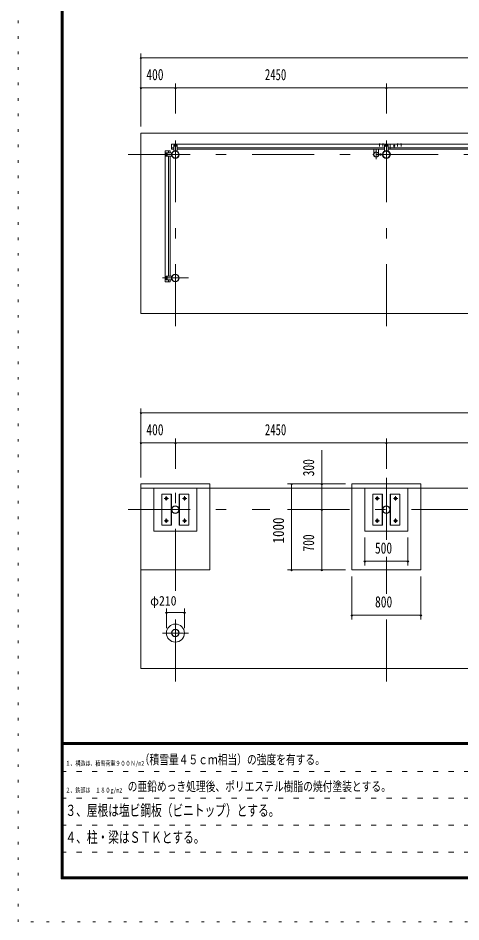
# Model space of a CAD drawing. Units: millimetres, scale not verified. Extents: x -27012 to 27023, y -10500 to 10500.
# Drawn here: x -2677 to 2467, y -10500 to 0 of the extents above; entities that cross this region are included whole.
import ezdxf
from ezdxf.enums import TextEntityAlignment as Align

# ---------------------------------------------------------------- set-up
doc = ezdxf.new("R2010")
doc.units = ezdxf.units.MM
doc.header["$LTSCALE"] = 60
for name, pattern in [('USER1', [3, 1, -2]), ('USER3', [24, 12, -5, 2, -5]), ('USER4', [3, 0.5, -2.5])]:
    doc.linetypes.add(name, pattern=pattern)
doc.layers.add('0-1_0-F', color=7, linetype='Continuous')
for name, color, linetype, lineweight in [('0-2_1-05BOLD', 7, 'Continuous', 18), ('0-3_1-25CENTER', 3, 'USER3', 18), ('0-5_1-55DIM', 3, 'Continuous', 18), ('0-C_F-F', 5, 'Continuous', 18), ('0-D_F-E_J_ADD', 5, 'USER4', 18)]:
    doc.layers.add(name, color=color, linetype=linetype, lineweight=lineweight)
doc.styles.add('ＭＳ ゴシック', font='')
doc.styles.get('ＭＳ ゴシック').set_extended_font_data('MS Gothic')

msp = doc.modelspace()

# ---------------------------------------------------------------- linework, layer by layer
at = {"layer": '0-2_1-05BOLD'}
for p, q in [((-894.05, -1465.78), (-894.05, -1523.38)), ((-894.05, -1465.78), (1645.94, -1465.78)), ((1516.55, -1460.18), (1515.67, -1460.68)), ((1515.67, -1460.68), (1515.67, -1464.18)), ((1526.35, -1460.18), (1516.55, -1460.18)), ((1518.56, -1460.68), (1518.56, -1464.18)), ((1524.33, -1460.68), (1524.33, -1464.18)), ((1527.7, -1464.18), (1527.7, -1465.78)), ((1556.55, -1460.18), (1555.67, -1460.68)), ((1555.67, -1460.68), (1555.67, -1464.18)), ((1566.35, -1460.18), (1556.55, -1460.18)), ((1558.56, -1460.68), (1558.56, -1464.18)), ((1564.33, -1460.68), (1564.33, -1464.18)), ((1567.7, -1464.18), (1567.7, -1465.78)), ((1645.94, -1523.38), (1645.94, -1465.78)), ((1645.94, -1467.38), (1646.94, -1467.38)), ((9395.94, -1465.78), (1646.94, -1465.78)), ((1725.19, -1464.18), (1725.19, -1465.78)), ((1737.69, -1464.18), (1725.19, -1464.18)), ((1728.56, -1460.68), (1728.56, -1464.18)), ((1734.33, -1460.68), (1734.33, -1464.18)), ((1736.34, -1460.18), (1737.22, -1460.68)), ((1737.22, -1460.68), (1737.22, -1464.18)), ((1737.69, -1464.18), (1737.69, -1465.78)), ((1765.19, -1464.18), (1765.19, -1465.78)), ((1777.69, -1464.18), (1765.19, -1464.18)), ((1768.56, -1460.68), (1768.56, -1464.18)), ((1774.33, -1460.68), (1774.33, -1464.18)), ((1776.34, -1460.18), (1777.22, -1460.68)), ((1777.22, -1460.68), (1777.22, -1464.18)), ((1777.69, -1464.18), (1777.69, -1465.78)), ((-959.11, -1600.33), (-959.11, -1570.33)), ((-954.11, -1565.33), (-893.61, -1565.33)), ((-928.61, -1565.33), (-928.61, -1540.33)), ((-911.01, -1540.33), (-911.01, -1565.33)), ((-869.05, -1505.78), (-894.05, -1505.78)), ((-869.05, -1523.38), (-894.05, -1523.38)), ((-869.05, -1480.28), (-869.05, -1540.78)), ((-869.05, -1540.78), (-829.05, -1540.78)), ((-864.05, -1475.28), (-834.05, -1475.28)), ((-857.55, -1481.78), (-853.86, -1481.78)), ((-853.86, -1489.78), (-857.55, -1489.78)), ((-849.06, -1480), (-854.05, -1482.89)), ((-854.05, -1488.67), (-854.05, -1482.89)), ((-844.05, -1482.89), (-849.06, -1480)), ((-844.25, -1481.78), (-840.55, -1481.78)), ((-840.55, -1489.78), (-844.25, -1489.78)), ((-844.05, -1488.67), (-844.05, -1482.89)), ((-829.05, -1480.28), (-829.05, -1540.78)), ((-829.05, -1505.78), (1580.94, -1505.78)), ((1580.94, -1523.38), (-829.05, -1523.38)), ((1455.45, -1575.81), (1455.45, -1523.38)), ((1510.45, -1575.81), (1510.45, -1523.38)), ((1580.94, -1480.28), (1580.94, -1540.78)), ((1580.94, -1540.78), (1620.95, -1540.78)), ((1585.94, -1475.28), (1615.94, -1475.28)), ((1592.44, -1481.78), (1596.14, -1481.78)), ((1596.14, -1489.78), (1592.44, -1489.78)), ((1600.94, -1480), (1595.94, -1482.89)), ((1605.95, -1482.89), (1600.94, -1480)), ((1605.75, -1481.78), (1609.44, -1481.78)), ((1609.44, -1489.78), (1605.75, -1489.78)), ((1605.95, -1488.67), (1605.95, -1482.89)), ((1620.95, -1480.28), (1620.95, -1540.78)), ((1620.95, -1505.78), (1645.94, -1505.78)), ((1645.94, -1523.38), (1620.95, -1523.38)), ((1646.94, -1502.38), (1645.94, -1502.38)), ((1646.94, -1505.78), (4380.95, -1505.78)), ((1686.94, -1488.67), (1691.94, -1491.55)), ((1691.94, -1491.55), (1696.95, -1488.67)), ((1696.95, -1488.67), (1696.95, -1482.89)), ((-951.49, -1580.33), (-954.38, -1585.33)), ((-954.38, -1585.33), (-951.49, -1590.33)), ((-952.61, -1580.53), (-952.61, -1576.83)), ((-952.61, -1593.83), (-952.61, -1590.13)), ((-945.72, -1580.33), (-951.49, -1580.33)), ((-945.72, -1580.33), (-942.83, -1585.33)), ((-944.61, -1576.83), (-944.61, -1580.53)), ((-944.61, -1590.13), (-944.61, -1593.83)), ((-928.61, -2999.33), (-928.61, -1605.33)), ((-911.01, -1605.33), (-911.01, -2999.33)), ((1510.29, -1582.33), (1556.5, -1582.33)), ((1510.29, -1588.32), (1556.5, -1588.32)), ((1511.68, -1580.72), (1555.03, -1580.72)), ((1511.68, -1589.93), (1555.03, -1589.93)), ((-959.11, -3004.33), (-959.11, -3034.33)), ((-954.38, -3019.33), (-951.49, -3014.33)), ((-954.11, -3039.33), (-893.61, -3039.33)), ((-952.61, -3010.83), (-952.61, -3014.53)), ((-952.61, -3024.13), (-952.61, -3027.83)), ((-945.72, -3014.33), (-951.49, -3014.33)), ((-942.83, -3019.33), (-945.72, -3014.33)), ((-945.72, -3024.33), (-942.83, -3019.33)), ((-944.61, -3014.53), (-944.61, -3010.83)), ((-944.61, -3027.83), (-944.61, -3024.13)), ((-928.61, -3039.33), (-928.61, -3064.33)), ((-911.01, -3064.33), (-911.01, -3039.33)), ((-911.01, -3064.33), (-968.61, -3064.33)), ((-1249.05, -5410.33), (-449.05, -5410.33)), ((-1249.05, -7555.33), (-1249.05, -5410.33)), ((-449.05, -6410.33), (-449.05, -5410.33)), ((1200.95, -5410.33), (2000.95, -5410.33)), ((1200.95, -6410.33), (1200.95, -5410.33)), ((-1249.05, -5460.33), (9750.95, -5460.33)), ((-1099.05, -5960.33), (-1099.05, -5460.33)), ((-1005.6, -5530.32), (-893.6, -5530.32)), ((-1005.6, -5890.33), (-1005.6, -5530.32)), ((-898.1, -5890.33), (-898.1, -5530.32)), ((-893.6, -5890.33), (-893.6, -5530.32)), ((-804.5, -5890.33), (-804.5, -5530.32)), ((-692.5, -5530.32), (-804.5, -5530.32)), ((-800, -5890.33), (-800, -5530.32)), ((-692.5, -5890.33), (-692.5, -5530.32)), ((1444.4, -5530.32), (1556.4, -5530.32)), ((1444.4, -5890.33), (1444.4, -5530.32)), ((1551.9, -5890.33), (1551.9, -5530.32)), ((1556.4, -5890.33), (1556.4, -5530.32)), ((1645.5, -5890.33), (1645.5, -5530.32)), ((1757.5, -5530.32), (1645.5, -5530.32)), ((1650, -5890.33), (1650, -5530.32)), ((1757.5, -5890.33), (1757.5, -5530.32)), ((-1005.6, -5890.33), (-893.6, -5890.33)), ((-692.5, -5890.33), (-804.5, -5890.33)), ((1444.4, -5890.33), (1556.4, -5890.33)), ((1757.5, -5890.33), (1645.5, -5890.33)), ((-1249.05, -6410.33), (-449.05, -6410.33)), ((9750.95, -7555.33), (-1249.05, -7555.33))]:
    msp.add_line(p, q, dxfattribs=at)
msp.add_lwpolyline([(-1249.05, -3430.33), (-1249.05, -1335.33), (9750.94, -1335.33), (9750.94, -3430.33)], close=True, dxfattribs=at)
for points in [[(1527.7, -1464.18), (1515.2, -1464.18), (1515.2, -1465.78)], [(1526.35, -1460.18), (1527.22, -1460.68), (1527.22, -1464.18)], [(1567.7, -1464.18), (1555.2, -1464.18), (1555.2, -1465.78)], [(1566.35, -1460.18), (1567.22, -1460.68), (1567.22, -1464.18)], [(4380.95, -1523.38), (1646.94, -1523.38), (1646.94, -1465.78)], [(1736.34, -1460.18), (1726.54, -1460.18), (1725.67, -1460.68), (1725.67, -1464.18)], [(1776.34, -1460.18), (1766.55, -1460.18), (1765.67, -1460.68), (1765.67, -1464.18)], [(-911.01, -1540.33), (-968.61, -1540.33), (-968.61, -3064.33)], [(-954.11, -1605.33), (-893.61, -1605.33), (-893.61, -1565.33)], [(-844.05, -1488.67), (-849.05, -1491.55), (-854.05, -1488.67)], [(1605.95, -1488.67), (1600.95, -1491.55), (1595.94, -1488.67), (1595.94, -1482.89)], [(1686.94, -1488.67), (1686.94, -1482.89), (1691.95, -1480), (1696.95, -1482.89)], [(-942.83, -1585.33), (-945.72, -1590.33), (-951.49, -1590.33)], [(-945.72, -3024.33), (-951.49, -3024.33), (-954.38, -3019.33)], [(-954.11, -2999.33), (-893.61, -2999.33), (-893.61, -3039.33)], [(1200.95, -6410.33), (2000.95, -6410.33), (2000.95, -5410.33)], [(-599.05, -5460.33), (-599.05, -5960.33), (-1099.05, -5960.33)], [(1850.95, -5460.33), (1850.95, -5960.33), (1350.95, -5960.33), (1350.95, -5460.33)]]:
    msp.add_lwpolyline(points, dxfattribs=at)
for centre, radius in [((-849.05, -1585.33), 44.55), ((-849.05, -1585.33), 40.35), ((-849.05, -1485.78), 6.25), ((-849.05, -1485.78), 4.9), ((1482.95, -1585.33), 27.5), ((1600.95, -1585.33), 44.55), ((1600.95, -1585.33), 40.35), ((1600.95, -1485.78), 6.25), ((1600.95, -1485.78), 4.9), ((1691.94, -1485.78), 6.25), ((1691.94, -1485.78), 4.9), ((-948.61, -1585.33), 6.25), ((-948.61, -1585.33), 4.9), ((1451.6, -1585.33), 2.25), ((1649.35, -1585.33), 2.25), ((-948.61, -3019.33), 6.25), ((-948.61, -3019.33), 4.9), ((-849.06, -3019.33), 44.55), ((-849.06, -3019.33), 40.35), ((-955.55, -5580.33), 14.5), ((-849.05, -5710.33), 44.55), ((-849.05, -5710.33), 40.35), ((-742.55, -5580.33), 14.5), ((1494.45, -5580.33), 14.5), ((1600.95, -5710.33), 44.55), ((1600.95, -5710.33), 40.35), ((1707.45, -5580.33), 14.5), ((-955.55, -5840.32), 14.5), ((-742.55, -5840.32), 14.5), ((1494.45, -5840.32), 14.5), ((1707.45, -5840.32), 14.5), ((-849.05, -7144.33), 105), ((-849.05, -7144.33), 44.55), ((-849.05, -7144.33), 40.35)]:
    msp.add_circle(centre, radius, dxfattribs=at)
for centre, radius, start, end in [((1517.12, -1462.49), 2.32, 51.45377, 90), ((1521.44, -1468.69), 8.51, 70.16867, 109.82912), ((1525.78, -1462.5), 2.32, 90, 128.53143), ((1557.12, -1462.49), 2.32, 51.45377, 90), ((1561.44, -1468.69), 8.51, 70.16867, 109.82912), ((1565.78, -1462.5), 2.32, 90, 128.53143), ((1727.11, -1462.49), 2.32, 51.45377, 90), ((1731.45, -1468.69), 8.51, 70.16867, 109.82912), ((1735.78, -1462.5), 2.32, 90, 128.53143), ((1767.11, -1462.49), 2.32, 51.45377, 90), ((1771.44, -1468.69), 8.51, 70.16867, 109.82912), ((1775.78, -1462.5), 2.32, 90, 128.53143), ((-954.11, -1570.33), 5, 90, 180), ((-948.61, -1576.83), 4, 0, 180), ((-864.05, -1480.28), 5, 90, 180), ((-857.55, -1485.78), 4, 90, 270), ((-840.55, -1485.78), 4, 270, 90), ((-834.05, -1480.28), 5, 0, 90), ((1482.95, -1585.33), 29.1, 9.09488, 180), ((1482.95, -1602.73), 44.9, 109.58864, 127.76454), ((1482.95, -1602.73), 44.9, 52.23546, 70.41136), ((1600.95, -1585.33), 46.15, 0, 174.27287), ((1585.94, -1480.28), 5, 90, 180), ((1592.44, -1485.78), 4, 90, 270), ((1609.44, -1485.78), 4, 270, 90), ((1615.94, -1480.28), 5, 0, 90), ((-954.11, -1600.33), 5, 180, 270), ((-948.61, -1593.83), 4, 180, 0), ((1451.6, -1585.33), 3.85, 51.34222, 0), ((1482.95, -1585.33), 29.1, 185.93016, 350.90979), ((1600.95, -1585.33), 46.15, 185.71837, 356.21085), ((1649.35, -1585.33), 3.85, 180, 127.90752), ((-954.11, -3004.33), 5, 90, 180), ((-954.11, -3034.33), 5, 180, 270), ((-948.61, -3010.83), 4, 0, 180), ((-948.61, -3027.83), 4, 180, 0)]:
    msp.add_arc(centre, radius, start, end, dxfattribs=at)
at = {"layer": '0-3_1-25CENTER'}
for p, q in [((-849.05, -3580.33), (-849.05, -1185.33)), ((1600.95, -3580.33), (1600.95, -1185.33)), ((1521.45, -1457.76), (1521.45, -1492.64)), ((1561.45, -1457.76), (1561.45, -1492.64)), ((1691.94, -1505.78), (1691.94, -1465.78)), ((1731.45, -1457.76), (1731.45, -1492.64)), ((1771.44, -1457.76), (1771.44, -1492.64)), ((-948.61, -1567.83), (-948.61, -1602.83)), ((-831.55, -1485.78), (-866.55, -1485.78)), ((1482.95, -1530.33), (1482.95, -1640.33)), ((1533.42, -1596.09), (1533.42, -1574.56)), ((1618.44, -1485.78), (1583.45, -1485.78)), ((1679.44, -1485.78), (1704.45, -1485.78)), ((-1399.05, -1585.33), (9900.94, -1585.33)), ((-699.06, -3019.33), (-999.06, -3019.33)), ((-948.61, -3036.83), (-948.61, -3001.83)), ((-849.05, -6654.01), (-849.05, -5310.33)), ((1600.95, -6059.77), (1600.95, -5310.33)), ((-955.55, -5605.33), (-955.55, -5555.33)), ((-742.55, -5605.33), (-742.55, -5555.33)), ((1494.45, -5605.33), (1494.45, -5555.33)), ((1707.45, -5605.33), (1707.45, -5555.33)), ((-980.55, -5580.33), (-930.55, -5580.33)), ((-717.55, -5580.33), (-767.55, -5580.33)), ((1469.45, -5580.33), (1519.45, -5580.33)), ((1732.45, -5580.33), (1682.45, -5580.33)), ((-1399.05, -5710.33), (248.12, -5710.33)), ((450.95, -5710.33), (9900.94, -5710.33)), ((-980.55, -5840.32), (-930.55, -5840.32)), ((-955.55, -5865.33), (-955.55, -5815.32)), ((-717.55, -5840.32), (-767.55, -5840.32)), ((-742.55, -5865.33), (-742.55, -5815.32)), ((1469.45, -5840.32), (1519.45, -5840.32)), ((1494.45, -5865.33), (1494.45, -5815.32)), ((1732.45, -5840.32), (1682.45, -5840.32)), ((1707.45, -5865.33), (1707.45, -5815.32)), ((1600.95, -6688.73), (1600.95, -6260.33)), ((-849.05, -7705.33), (-849.05, -6857.33)), ((1600.95, -7705.33), (1600.95, -6885.33)), ((-999.05, -7144.33), (-699.05, -7144.33))]:
    msp.add_line(p, q, dxfattribs=at)
at = {"layer": '0-5_1-55DIM'}
for p, q in [((-1249.05, -1260.33), (-1249.05, -410.33)), ((-1239.05, -460.33), (-1259.05, -460.33)), ((-1249.05, -460.33), (9750.94, -460.33)), ((-1239.05, -810.33), (-1259.05, -810.33)), ((-1249.05, -810.33), (9750.94, -810.33)), ((-839.05, -810.33), (-859.05, -810.33)), ((-849.05, -1110.33), (-849.05, -760.33)), ((1610.95, -810.33), (1590.95, -810.33)), ((1600.95, -1110.33), (1600.95, -760.33)), ((-1239.05, -4585.33), (-1259.05, -4585.33)), ((-1249.05, -4535.33), (-1249.05, -5335.33)), ((-1249.05, -4585.33), (9750.95, -4585.33)), ((-849.05, -5235.33), (-849.05, -4885.33)), ((1600.95, -5235.33), (1600.95, -4885.33)), ((-1239.05, -4935.33), (-1259.05, -4935.33)), ((-1249.05, -4935.33), (9750.95, -4935.33)), ((-839.05, -4935.33), (-859.05, -4935.33)), ((850.95, -5017.83), (850.95, -6410.33)), ((1610.95, -4935.33), (1590.95, -4935.33)), ((1125.95, -5410.33), (450.95, -5410.33)), ((510.95, -5410.33), (490.95, -5410.33)), ((500.95, -5410.33), (500.95, -6410.33)), ((860.95, -5410.33), (840.95, -5410.33)), ((860.95, -5710.33), (840.95, -5710.33)), ((1350.95, -6035.33), (1350.95, -6360.33)), ((1850.95, -6035.33), (1850.95, -6360.33)), ((1360.95, -6310.33), (1340.95, -6310.33)), ((1350.95, -6310.33), (1850.95, -6310.33)), ((1860.95, -6310.33), (1840.95, -6310.33)), ((1125.95, -6410.33), (450.95, -6410.33)), ((510.95, -6410.33), (490.95, -6410.33)), ((860.95, -6410.33), (840.95, -6410.33)), ((1200.95, -6485.33), (1200.95, -6985.33)), ((2000.95, -6485.33), (2000.95, -6985.33)), ((-944.05, -6907.33), (-964.05, -6907.33)), ((-954.05, -7086.91), (-954.05, -6857.33)), ((-954.05, -6907.33), (-744.05, -6907.33)), ((-734.05, -6907.33), (-754.05, -6907.33)), ((-744.05, -7086.91), (-744.05, -6857.33)), ((1210.95, -6935.33), (1190.95, -6935.33)), ((1200.95, -6935.33), (2000.95, -6935.33)), ((2010.95, -6935.33), (1990.95, -6935.33))]:
    msp.add_line(p, q, dxfattribs=at)
for centre in [(-1249.05, -460.33), (-1249.05, -810.33), (-849.05, -810.33), (1600.95, -810.33), (-1249.05, -4585.33), (-1249.05, -4935.33), (-849.05, -4935.33), (1600.95, -4935.33), (500.95, -5410.33), (850.95, -5410.33), (850.95, -5710.33), (1350.95, -6310.33), (1850.95, -6310.33), (500.95, -6410.33), (850.95, -6410.33), (-954.05, -6907.33), (-744.05, -6907.33), (1200.95, -6935.33), (2000.95, -6935.33)]:
    msp.add_arc(centre, 10, 180, 0, dxfattribs=at)
at = {"layer": '0-C_F-F'}
for p, q in [((-2176.72, 10100), (-2176.72, -10000)), ((-2174.22, 10097.5), (-2174.22, -9997.5)), ((-2171.72, 10095), (-2171.72, -9995)), ((-2166.72, 10090), (-2166.72, -9990)), ((-2161.72, 10085), (-2161.72, -9985)), ((-2151.72, 10075), (-2151.72, -9975)), ((26498.28, -8415), (-2151.72, -8415)), ((26498.28, -8417.5), (-2151.72, -8417.5)), ((26498.28, -8420), (-2151.72, -8420)), ((26498.28, -8422.5), (-2151.72, -8422.5)), ((26498.28, -8425), (-2151.72, -8425)), ((26498.28, -8427.5), (-2151.72, -8427.5)), ((26498.28, -8430), (-2151.72, -8430)), ((26498.28, -8432.5), (-2151.72, -8432.5)), ((26498.28, -8435), (-2151.72, -8435)), ((26498.28, -8437.5), (-2151.72, -8437.5)), ((26498.28, -8440), (-2151.72, -8440)), ((-2151.72, -9975), (26498.28, -9975)), ((-2174.22, -9997.5), (26520.78, -9997.5)), ((-2171.72, -9995), (26518.28, -9995)), ((-2166.72, -9990), (26513.28, -9990)), ((-2161.72, -9985), (26508.28, -9985))]:
    msp.add_line(p, q, dxfattribs=at)
at = {"layer": '0-C_F-F', "color": 6, "linetype": 'USER1'}
for p, q in [((-2176.72, -8752), (16073.29, -8752)), ((-2176.72, -9064), (16073.29, -9064)), ((-2176.72, -9376), (16073.29, -9376)), ((-2176.72, -9688), (13565.29, -9688))]:
    msp.add_line(p, q, dxfattribs=at)
at = {"layer": '0-C_F-F'}
for points in [[(-2176.72, -10000), (26523.28, -10000), (26523.28, 10100)], [(-2169.22, 10092.5), (-2169.22, -9992.5), (26515.78, -9992.5), (26515.78, 10092.5)], [(-2164.22, 10087.5), (-2164.22, -9987.5), (26510.78, -9987.5), (26510.78, 10087.5)], [(-2159.22, 10082.5), (-2159.22, -9982.5), (26505.78, -9982.5), (26505.78, 10082.5)], [(-2156.72, 10080), (-2156.72, -9980), (26503.28, -9980), (26503.28, 10080)], [(-2154.22, 10077.5), (-2154.22, -9977.5), (26500.78, -9977.5), (26500.78, 10077.5)]]:
    msp.add_lwpolyline(points, dxfattribs=at)
at = {"layer": '0-D_F-E_J_ADD'}
for p, q in [((-2676.72, -10500), (-2676.72, 10500)), ((27023.28, -10500), (-2676.72, -10500))]:
    msp.add_line(p, q, dxfattribs=at)

# ---------------------------------------------------------------- texts
at = {"layer": '0-1_0-F', "style": 'ＭＳ ゴシック'}
for s, height, width, p in [('（積雪量４５ｃｍ相当）の強度を有する。', 110.7, 0.75, (-1264.22, -8702)), ('１、構造は、積雪荷重９００Ｎ/m2', 55.35, 0.75, (-2126.71, -8702)), ('\u3000の亜鉛めっき処理後、ポリエステル樹脂の焼付塗装とする。', 110.7, 0.75, (-1517.12, -9014)), ('２、鉄部は\u3000１８０g/m2', 55.35, 0.75, (-2126.72, -9014)), ('３、屋根は塩ビ鋼板（ビニトップ）とする。', 130.2, 0.7, (-2126.72, -9308.24)), ('４、柱・梁はＳＴＫとする。', 130.2, 0.7, (-2126.72, -9620.23))]:
    msp.add_text(s, height=height, dxfattribs=dict(at, width=width)).set_placement(p, align=Align.BOTTOM_LEFT)
at = {"layer": '0-5_1-55DIM', "color": 7, "style": 'ＭＳ ゴシック'}
for s, height, width, p in [('400', 130.2, 0.75, (-1186.68, -760.33)), ('2450', 130.2, 0.7, (189.94, -760.33)), ('400', 130.2, 0.75, (-1186.67, -4885.33)), ('2450', 130.2, 0.7, (189.94, -4885.33)), ('500', 130.2, 0.75, (1468.51, -6260.33)), ('φ210', 110.7, 0.9, (-1142.8, -6857.33)), ('800', 130.2, 0.75, (1469.54, -6885.33))]:
    msp.add_text(s, height=height, dxfattribs=dict(at, width=width)).set_placement(p, align=Align.BOTTOM_LEFT)
for s, width, p in [('300', 0.75, (800.95, -5323.18)), ('1000', 0.85, (450.95, -6103.13)), ('700', 0.75, (800.95, -6197.33))]:
    msp.add_text(s, height=130.2, rotation=90, dxfattribs=dict(at, width=width)).set_placement(p, align=Align.BOTTOM_LEFT)

doc.saveas('drawing.dxf')
